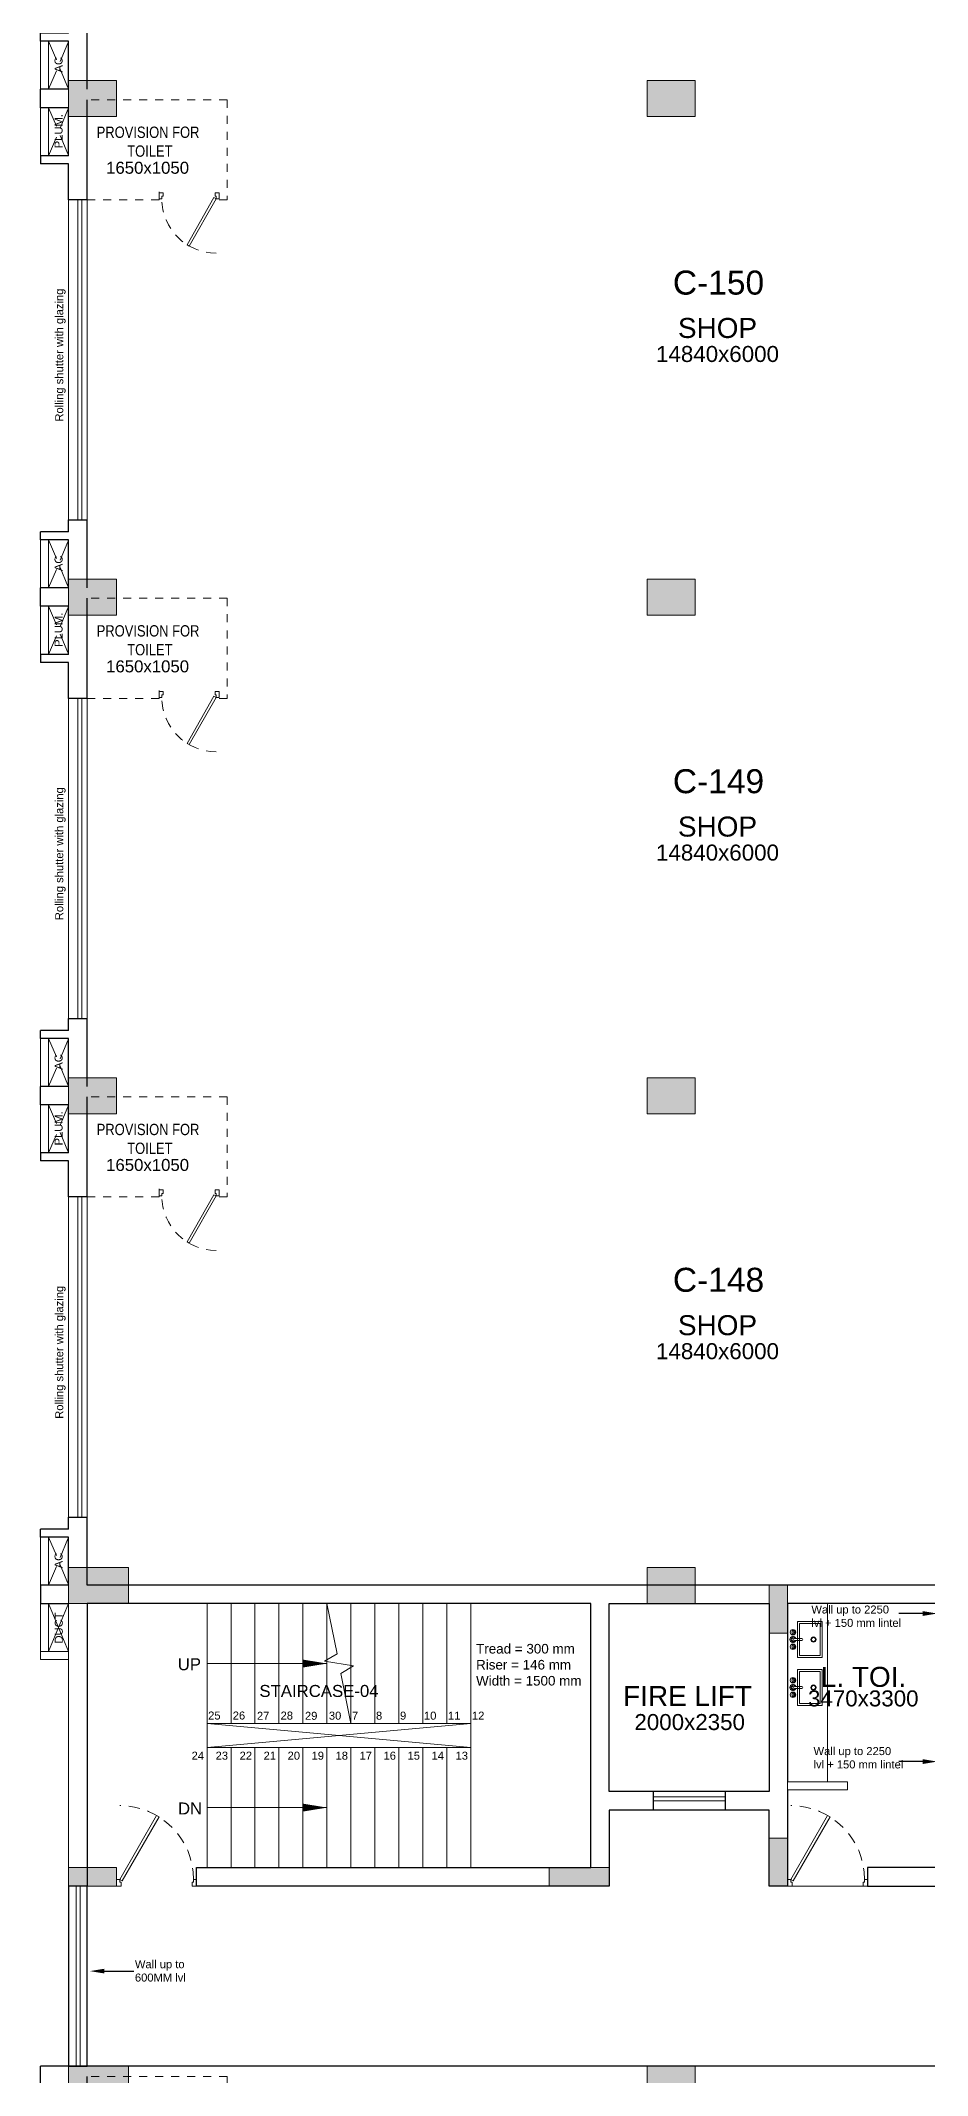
# Model space of a CAD drawing. Header units: metres. Extents: x 9819 to 10514, y 4405 to 4599.
# Drawn here: x 10163.52 to 10174.61, y 4549.44 to 4574.86 of the extents above; entities that cross this region are included whole.
import ezdxf
from ezdxf import colors
from ezdxf.entities.mleader import LeaderData, LeaderLine
from ezdxf.enums import TextEntityAlignment as Align
from ezdxf.math import Vec2, Vec3

# ---------------------------------------------------------------- set-up
doc = ezdxf.new("R2010")
doc.units = ezdxf.units.M
doc.header["$MEASUREMENT"] = 0
doc.linetypes.add('DASHED2', pattern=[0.375, 0.25, -0.125])
doc.linetypes.add('HIDDEN', pattern=[0.375, 0.25, -0.125])
doc.layers.add('A_COL. NO', color=4, linetype='Continuous')
for name, color, linetype, lineweight in [('A_DOOR-WIN', 23, 'Continuous', 9), ('A_DOTTED', 8, 'HIDDEN', 0), ('A_GLAZE', 140, 'Continuous', 5), ('A_LEDGE', 252, 'Continuous', 15), ('A_MISC', 8, 'Continuous', 20), ('A_PLUMBING FIXTURES', 8, 'Continuous', 15), ('A_SHOP NO.', 113, 'Continuous', 5), ('A_SILL 0.09', 9, 'Continuous', 9), ('A_STAIRS', 21, 'Continuous', 9), ('A_TEXT', 7, 'Continuous', 5), ('A_WALL', 7, 'Continuous', 30), ('A_Wall Hatch', 8, 'Continuous', 5), ('COLUMN-FINAL', 210, 'Continuous', 20), ('Doorline', 251, 'DASHED2', 13)]:
    doc.layers.add(name, color=color, linetype=linetype, lineweight=lineweight)
doc.layers.get('A_COL. NO').off()
doc.styles.add('A', font='ARIALN.TTF')
doc.styles.get("Standard").update_dxf_attribs({"font": 'arial.ttf'})
doc.dimstyles.new('DIM IN MM', dxfattribs={"dimtxt": 0.18, "dimasz": 0.075, "dimexe": 0.05, "dimexo": 0.05, "dimgap": 0.05, "dimtad": 0, "dimdec": 0, "dimlfac": 1000, "dimzin": 3, "dimdsep": 46, "dimtxsty": 'A', "dimblk1": 'ARCHTICK', "dimblk2": 'ARCHTICK', "dimsah": 1, "dimcen": 0, "dimclrd": 256, "dimclre": 256, "dimclrt": 256, "dimadec": 0, "dimazin": 0, "dimtfac": 1, "dimtdec": 0, "dimtofl": 0, "dimtmove": 1, "dimatfit": 3, "dimfxl": 1, "dimtolj": 1, "dimtzin": 0, "dimlwd": -1, "dimlwe": -1, "dimarcsym": 0})

# ---------------------------------------------------------------- blocks, each defined once
blk = doc.blocks.new('_ARCHTICK')
at = {"color": 0, "linetype": 'ByBlock', "const_width": 0.15}
blk.add_lwpolyline([(-0.5, -0.5), (0.5, 0.5)], dxfattribs=at)
blk = doc.blocks.new('D 750')
at = {"layer": 'A_DOOR-WIN'}
for points in [[(-0.372, 0.665), (-0.035, 0.075), (-0.063, 0.059), (-0.4, 0.649)], [(-0.75, 0.075), (-0.75, 0), (-0.7, 0), (-0.7, 0.043), (-0.715, 0.043), (-0.715, 0.075)], [(0, 0.075), (0, 0), (-0.05, 0), (-0.05, 0.043), (-0.035, 0.043), (-0.035, 0.075)]]:
    blk.add_lwpolyline(points, close=True, dxfattribs=at)
at = {"layer": 'Doorline', "ltscale": 0.5}
blk.add_arc((-0.035, 0.075), 0.68, 90, 180, dxfattribs=at)
blk = doc.blocks.new('Typical shops 1st')
at = {"layer": 'A_DOOR-WIN'}
for p, q in [((0.465, -5.38), (0.465, -1.38)), ((0.515, -5.38), (0.515, -1.38))]:
    blk.add_line(p, q, dxfattribs=at)
at = {"layer": 'A_DOTTED'}
for p, q in [((0.1, -0.83), (0.35, -0.23)), ((0.1, -0.23), (0.35, -0.83)), ((0.1, -6.23), (0.35, -5.63)), ((0.1, -5.63), (0.35, -6.23))]:
    blk.add_line(p, q, dxfattribs=at)
at = {"layer": 'A_LEDGE'}
for p, q in [((0, -0.83), (0, -0.23)), ((0.1, -0.83), (0.1, -0.23)), ((0, -5.63), (0, -6.23)), ((0.1, -5.63), (0.1, -6.23))]:
    blk.add_line(p, q, dxfattribs=at)
at = {"layer": 'A_MISC', "linetype": 'DASHED2', "ltscale": 0.23}
for p, q in [((2.33, -0.13), (0.58, -0.13)), ((2.33, -0.13), (2.33, -1.38)), ((1.48, -1.38), (0.58, -1.38))]:
    blk.add_line(p, q, dxfattribs=at)
at = {"layer": 'A_MISC'}
for p, q in [((1.48, -1.28), (1.48, -1.38)), ((2.33, -1.38), (2.23, -1.38))]:
    blk.add_line(p, q, dxfattribs=at)
at = {"layer": 'A_SILL 0.09'}
for p, q in [((0.35, -5.38), (0.35, -1.38)), ((0.58, -1.38), (0.58, -5.38))]:
    blk.add_line(p, q, dxfattribs=at)
at = {"layer": 'A_WALL'}
for p, q in [((0, -0.23), (0, 0)), ((0.35, -0.23), (0, -0.23)), ((0.35, -0.83), (0.35, -0.23)), ((0.58, -1.38), (0.58, -0.13)), ((0.35, -0.83), (0, -0.83)), ((0, -0.83), (0, -0.93)), ((0.35, -0.93), (0, -0.93)), ((0.35, -1.38), (0.35, -0.93)), ((0.58, -1.38), (0.35, -1.38)), ((0.35, -5.53), (0, -5.53)), ((0, -5.63), (0, -5.53)), ((0.35, -5.53), (0.35, -5.38)), ((0.35, -5.38), (0.58, -5.38)), ((0.58, -6.23), (0.58, -5.38)), ((0.35, -5.63), (0, -5.63)), ((0.35, -6.23), (0.35, -5.63)), ((0.35, -6.23), (0, -6.23))]:
    blk.add_line(p, q, dxfattribs=at)
at = {"layer": 'A_MISC', "xscale": -1, "rotation": 180}
blk.add_blockref('D 750', (2.23, -1.293), dxfattribs=at)
at = {"insert": (0.356, -0.466), "char_height": 0.1411, "width": 1.97366, "attachment_point": 1, "style": 'A'}
blk.add_mtext('\\pxqc;PROVISION FOR\\P TOILET ', dxfattribs=at)
at = {"layer": 'A_TEXT'}
for s, p in [('PLUM.', (0.274, -0.523)), ('Rolling shutter with glazing', (0.282, -3.321)), ('AC', (0.274, -5.923))]:
    blk.add_text(s, height=0.1, rotation=90, dxfattribs=at).set_placement(p, align=Align.CENTER)
for s, height, p in [('1650x1050', 0.15, (1.337, -1.055)), ('SHOP', 0.25, (8.463, -3.107)), ('14840x6000', 0.2, (8.463, -3.407))]:
    blk.add_text(s, height=height, dxfattribs=at).set_placement(p, align=Align.CENTER)
blk = doc.blocks.new('D-900')
at = {"layer": 'A_DOOR-WIN'}
for points in [[(0.45, 0.794), (0.035, 0.075), (0.063, 0.059), (0.478, 0.778)], [(0, 0.075), (0, 0), (0.05, 0), (0.05, 0.043), (0.035, 0.043), (0.035, 0.075)], [(0.9, 0.075), (0.9, 0), (0.85, 0), (0.85, 0.043), (0.865, 0.043), (0.865, 0.075)]]:
    blk.add_lwpolyline(points, close=True, dxfattribs=at)
at = {"layer": 'Doorline', "ltscale": 0.5}
blk.add_arc((0.035, 0.075), 0.83, 0, 90, dxfattribs=at)
blk = doc.blocks.new('S7-flat-32')
at = {"ltscale": 0.5}
for p, q in [((5388.851, -19005.32), (5388.851, -19004.87)), ((5388.851, -19004.87), (5389.16, -19004.87)), ((5388.851, -19005.32), (5388.851, -19004.87)), ((5388.851, -19004.87), (5389.16, -19004.87)), ((5388.876, -19005.295), (5388.876, -19004.895)), ((5388.876, -19004.895), (5389.135, -19004.895)), ((5388.876, -19005.295), (5388.876, -19004.895)), ((5388.876, -19004.895), (5389.135, -19004.895)), ((5389.194, -19005.083), (5389.103, -19005.083)), ((5389.194, -19005.083), (5389.103, -19005.083)), ((5389.103, -19005.108), (5389.194, -19005.108)), ((5389.103, -19005.108), (5389.194, -19005.108)), ((5389.135, -19004.895), (5389.135, -19005.295)), ((5389.135, -19004.895), (5389.135, -19005.295)), ((5389.16, -19004.87), (5389.16, -19005.32)), ((5389.16, -19004.87), (5389.16, -19005.32)), ((5389.203, -19005.001), (5389.196, -19005.001)), ((5389.203, -19005.001), (5389.196, -19005.001)), ((5389.203, -19005.008), (5389.196, -19005.008)), ((5389.203, -19005.008), (5389.196, -19005.008)), ((5389.212, -19004.993), (5389.212, -19004.986)), ((5389.212, -19004.993), (5389.212, -19004.986)), ((5389.212, -19005.017), (5389.212, -19005.023)), ((5389.212, -19005.017), (5389.212, -19005.023)), ((5389.218, -19004.992), (5389.218, -19004.986)), ((5389.218, -19004.992), (5389.218, -19004.986)), ((5389.218, -19005.016), (5389.218, -19005.023)), ((5389.218, -19005.016), (5389.218, -19005.023)), ((5389.16, -19005.32), (5388.851, -19005.32)), ((5389.16, -19005.32), (5388.851, -19005.32)), ((5389.135, -19005.295), (5388.876, -19005.295)), ((5389.135, -19005.295), (5388.876, -19005.295)), ((5389.203, -19005.183), (5389.196, -19005.183)), ((5389.203, -19005.183), (5389.196, -19005.183)), ((5389.203, -19005.189), (5389.196, -19005.189)), ((5389.203, -19005.189), (5389.196, -19005.189)), ((5389.212, -19005.174), (5389.212, -19005.167)), ((5389.212, -19005.174), (5389.212, -19005.167)), ((5389.212, -19005.198), (5389.212, -19005.205)), ((5389.212, -19005.198), (5389.212, -19005.205)), ((5389.218, -19005.174), (5389.218, -19005.167)), ((5389.218, -19005.174), (5389.218, -19005.167)), ((5389.218, -19005.198), (5389.218, -19005.205)), ((5389.218, -19005.198), (5389.218, -19005.205))]:
    blk.add_line(p, q, dxfattribs=at)
for centre, radius in [((5388.959, -19005.095), 0.0326), ((5388.959, -19005.095), 0.0326), ((5388.959, -19005.095), 0.025), ((5388.959, -19005.095), 0.025), ((5389.215, -19005.005), 0.0344), ((5389.215, -19005.005), 0.0344), ((5389.19, -19005.005), 0.00699), ((5389.19, -19005.005), 0.00699), ((5389.215, -19005.005), 0.0125), ((5389.215, -19005.005), 0.0125), ((5389.215, -19005.095), 0.0125), ((5389.215, -19005.095), 0.0125), ((5389.215, -19004.98), 0.00699), ((5389.215, -19004.98), 0.00699), ((5389.215, -19005.03), 0.00699), ((5389.215, -19005.03), 0.00699), ((5389.215, -19005.186), 0.0344), ((5389.215, -19005.186), 0.0344), ((5389.19, -19005.186), 0.00699), ((5389.19, -19005.186), 0.00699), ((5389.215, -19005.186), 0.0125), ((5389.215, -19005.186), 0.0125), ((5389.215, -19005.161), 0.00699), ((5389.215, -19005.161), 0.00699), ((5389.215, -19005.211), 0.00699), ((5389.215, -19005.211), 0.00699)]:
    blk.add_circle(centre, radius, dxfattribs=at)
for centre, radius, start, end in [((5389.103, -19005.095), 0.0125, 90, 270), ((5389.103, -19005.095), 0.0125, 90, 270), ((5389.215, -19005.095), 0.0375, 199.6514, 160.3603), ((5389.215, -19005.095), 0.0375, 199.6514, 160.3603), ((5389.215, -19005.005), 0.025, 106.2342, 163.9047), ((5389.215, -19005.005), 0.025, 106.2342, 163.9047), ((5389.215, -19005.005), 0.025, 196.12, 254.0884), ((5389.215, -19005.005), 0.025, 196.12, 254.0884), ((5389.215, -19005.095), 0.025, 210.3431, 149.7554), ((5389.215, -19005.095), 0.025, 210.3431, 149.7554), ((5389.215, -19005.186), 0.025, 106.4413, 164.0789), ((5389.215, -19005.186), 0.025, 106.4413, 164.0789), ((5389.215, -19005.186), 0.025, 195.2407, 254.2093), ((5389.215, -19005.186), 0.025, 195.2407, 254.2093)]:
    blk.add_arc(centre, radius, start, end, dxfattribs=at)
blk = doc.blocks.new('Wing C Columns')
at = {"layer": 'COLUMN-FINAL'}
for color, points in [(1, [(0.6, -12.35), (0.6, -12.8), (0, -12.8), (0, -12.35)]), (3, [(7.835, -12.35), (7.835, -12.8), (7.235, -12.8), (7.235, -12.35)]), (1, [(0.6, -18.58), (0.6, -19.03), (0, -19.03), (0, -18.58)]), (3, [(7.835, -18.58), (7.835, -19.03), (7.235, -19.03), (7.235, -18.58)]), (1, [(0.6, -24.81), (0.6, -25.26), (0, -25.26), (0, -24.81)]), (3, [(7.835, -24.81), (7.835, -25.26), (7.235, -25.26), (7.235, -24.81)]), (4, [(0.75, -30.93), (0.75, -31.38), (0, -31.38), (0, -30.93)]), (1, [(7.835, -30.93), (7.835, -31.38), (7.235, -31.38), (7.235, -30.93)]), (4, [(0.75, -37.16), (0.75, -37.61), (0, -37.61), (0, -37.16)]), (1, [(7.835, -37.16), (7.835, -37.61), (7.235, -37.61), (7.235, -37.16)])]:
    blk.add_hatch(color=color, dxfattribs=at).paths.add_polyline_path(points)
h = blk.add_hatch(color=190, dxfattribs=at)
h.dxf.hatch_style = 1
h.paths.add_polyline_path([(8.99, -31.75), (8.76, -31.75), (8.76, -31.15), (8.99, -31.15)])
h = blk.add_hatch(color=190, dxfattribs=at)
h.dxf.hatch_style = 1
h.paths.add_polyline_path([(8.99, -34.91), (8.76, -34.91), (8.76, -34.31), (8.99, -34.31)])
h = blk.add_hatch(color=30, dxfattribs=at)
h.dxf.hatch_style = 1
h.paths.add_polyline_path([(0.6, -34.68), (0.6, -34.91), (0, -34.91), (0, -34.68)])
h = blk.add_hatch(color=231, dxfattribs=at)
h.dxf.hatch_style = 1
h.paths.add_polyline_path([(6.76, -34.68), (6.76, -34.91), (6.01, -34.91), (6.01, -34.68)])
at = {"layer": 'COLUMN-FINAL', "color": 1}
for points in [[(0.6, -12.35), (0.6, -12.8), (0, -12.8), (0, -12.35)], [(0.6, -18.58), (0.6, -19.03), (0, -19.03), (0, -18.58)], [(0.6, -24.81), (0.6, -25.26), (0, -25.26), (0, -24.81)], [(7.835, -30.93), (7.835, -31.38), (7.235, -31.38), (7.235, -30.93)], [(7.835, -37.16), (7.835, -37.61), (7.235, -37.61), (7.235, -37.16)]]:
    blk.add_lwpolyline(points, close=True, dxfattribs=at)
at = {"layer": 'COLUMN-FINAL', "color": 3}
for points in [[(7.835, -12.35), (7.835, -12.8), (7.235, -12.8), (7.235, -12.35)], [(7.835, -18.58), (7.835, -19.03), (7.235, -19.03), (7.235, -18.58)], [(7.835, -24.81), (7.835, -25.26), (7.235, -25.26), (7.235, -24.81)]]:
    blk.add_lwpolyline(points, close=True, dxfattribs=at)
at = {"layer": 'COLUMN-FINAL', "color": 4}
for points in [[(0.75, -30.93), (0.75, -31.38), (0, -31.38), (0, -30.93)], [(0.75, -37.16), (0.75, -37.61), (0, -37.61), (0, -37.16)]]:
    blk.add_lwpolyline(points, close=True, dxfattribs=at)
at = {"layer": 'COLUMN-FINAL', "color": 190}
for points in [[(8.99, -31.75), (8.76, -31.75), (8.76, -31.15), (8.99, -31.15)], [(8.99, -34.91), (8.76, -34.91), (8.76, -34.31), (8.99, -34.31)]]:
    blk.add_lwpolyline(points, close=True, dxfattribs=at)
at = {"layer": 'COLUMN-FINAL', "color": 30}
blk.add_lwpolyline([(0.6, -34.68), (0.6, -34.91), (0, -34.91), (0, -34.68)], close=True, dxfattribs=at)
at = {"layer": 'COLUMN-FINAL', "color": 231}
blk.add_lwpolyline([(6.76, -34.68), (6.76, -34.91), (6.01, -34.91), (6.01, -34.68)], close=True, dxfattribs=at)
blk = doc.blocks.new('WING-C REVISED COLU.')
blk.add_blockref('Wing C Columns', (5452.425, -8729.918))

msp = doc.modelspace()

# ---------------------------------------------------------------- linework, layer by layer
at = {"layer": 'A_DOOR-WIN'}
for p, q in [((10171.1843, 4552.9194), (10172.0843, 4552.9194)), ((10171.1843, 4552.8694), (10172.0843, 4552.8694))]:
    msp.add_line(p, q, dxfattribs=at)
at = {"layer": 'A_DOTTED', "linetype": 'Continuous'}
for points in [[(10168.9043, 4552.0344), (10168.9043, 4553.5344), (10165.6043, 4553.8344), (10165.6043, 4555.3344)], [(10165.6043, 4552.0344), (10165.6043, 4553.5344), (10168.9043, 4553.8344), (10168.9043, 4555.3344)]]:
    msp.add_lwpolyline(points, dxfattribs=at)
at = {"layer": 'A_GLAZE'}
for p, q in [((10163.9674, 4551.8044), (10163.9674, 4549.5544)), ((10164.0174, 4551.8044), (10164.0174, 4549.5544))]:
    msp.add_line(p, q, dxfattribs=at)
at = {"layer": 'A_LEDGE'}
msp.add_line((10163.5243, 4554.7344), (10163.5243, 4555.3344), dxfattribs=at)
msp.add_lwpolyline([(10163.8743, 4554.7344), (10163.8743, 4555.3344), (10163.6243, 4554.7344), (10163.6243, 4555.3344), (10163.8743, 4554.7344), (10163.8743, 4554.6344), (10163.8743, 4554.7344), (10163.5243, 4554.7344), (10163.5243, 4554.6344), (10163.8743, 4554.6344), (10163.8743, 4551.8044), (10163.8743, 4549.5544)], dxfattribs=at)
at = {"layer": 'A_PLUMBING FIXTURES', "ltscale": 0.5}
msp.add_line((10173.3643, 4555.3344), (10173.3643, 4553.1044), dxfattribs=at)
at = {"layer": 'A_SILL 0.09'}
for p, q in [((10164.1043, 4551.8044), (10164.1043, 4549.5544)), ((10173.8643, 4551.8044), (10172.8643, 4551.8044))]:
    msp.add_line(p, q, dxfattribs=at)
at = {"layer": 'A_STAIRS'}
for p, q in [((10165.9043, 4553.8344), (10165.9043, 4555.3344)), ((10166.2043, 4553.8344), (10166.2043, 4555.3344)), ((10166.5043, 4553.8344), (10166.5043, 4555.3344)), ((10166.8043, 4553.8344), (10166.8043, 4555.3344)), ((10167.7043, 4553.8344), (10167.7043, 4555.3344)), ((10168.0043, 4553.8344), (10168.0043, 4555.3344)), ((10168.3043, 4553.8344), (10168.3043, 4555.3344)), ((10168.6043, 4553.8344), (10168.6043, 4555.3344)), ((10165.9043, 4553.5344), (10165.9043, 4552.0344)), ((10166.2043, 4553.5344), (10166.2043, 4552.0344)), ((10166.5043, 4553.5344), (10166.5043, 4552.0344)), ((10166.8043, 4553.5344), (10166.8043, 4552.0344)), ((10167.1043, 4553.5344), (10167.1043, 4552.0344)), ((10167.4043, 4553.5344), (10167.4043, 4552.0344)), ((10167.7043, 4553.5344), (10167.7043, 4552.0344)), ((10168.0043, 4553.5344), (10168.0043, 4552.0344)), ((10168.3043, 4553.5344), (10168.3043, 4552.0344)), ((10168.6043, 4553.5344), (10168.6043, 4552.0344))]:
    msp.add_line(p, q, dxfattribs=at)
at = {"layer": 'A_STAIRS', "linetype": 'Continuous'}
msp.add_lwpolyline([(10167.4043, 4555.3344), (10167.4043, 4553.8344), (10167.2788, 4554.4619), (10167.4349, 4554.5568), (10167.0737, 4554.6121), (10167.2298, 4554.707), (10167.1043, 4555.3344), (10167.1043, 4553.8344)], dxfattribs=at)
at = {"layer": 'A_STAIRS'}
msp.add_lwpolyline([(10165.6043, 4553.8344), (10168.9043, 4553.8344), (10168.9043, 4553.5344), (10165.6043, 4553.5344)], close=True, dxfattribs=at)
at = {"layer": 'A_WALL'}
for p, q in [((10193.5543, 4555.5644), (10164.1043, 4555.5644)), ((10194.1343, 4549.5544), (10163.5243, 4549.5544))]:
    msp.add_line(p, q, dxfattribs=at)
for points in [[(10163.5243, 4555.5644), (10163.5243, 4555.3344), (10163.8743, 4555.3344)], [(10172.0843, 4552.9844), (10171.1843, 4552.9844), (10171.1843, 4552.7544), (10170.6343, 4552.7544), (10170.6343, 4551.8044), (10165.4743, 4551.8044), (10165.4743, 4552.0344), (10170.4043, 4552.0344), (10170.4043, 4555.3344), (10164.1043, 4555.3344), (10164.1043, 4551.8044), (10163.8743, 4551.8044)], [(10171.1843, 4552.9844), (10170.6343, 4552.9844), (10170.6343, 4555.3344), (10172.6343, 4555.3344), (10172.6343, 4552.9844), (10172.0843, 4552.9844), (10172.0843, 4552.7544)], [(10178.9443, 4554.8344), (10178.7143, 4554.8344), (10178.7143, 4555.3344), (10176.5643, 4555.3344), (10176.5643, 4554.8344), (10176.3343, 4554.8344), (10176.3343, 4555.3344), (10172.8643, 4555.3344), (10172.8643, 4553.1044)], [(10172.8643, 4553.0044), (10172.8643, 4551.8044), (10172.6343, 4551.8044), (10172.6343, 4552.7544), (10172.0843, 4552.7544), (10171.1843, 4552.7544)], [(10174.7343, 4552.0344), (10173.8643, 4552.0344), (10173.8643, 4551.8044), (10174.8343, 4551.8044)]]:
    msp.add_lwpolyline(points, dxfattribs=at)
msp.add_lwpolyline([(10164.1043, 4551.8044), (10163.8743, 4551.8044), (10163.8743, 4549.5544), (10164.1043, 4549.5544)], close=True, dxfattribs=at)
at = {"layer": 'A_Wall Hatch'}
msp.add_lwpolyline([(10173.6143, 4553.0044), (10172.8643, 4553.0044), (10172.8643, 4553.1044), (10173.6143, 4553.1044)], close=True, dxfattribs=at)

# ---------------------------------------------------------------- block references
at = {"layer": 'A_COL. NO'}
msp.add_blockref('WING-C REVISED COLU.', (4711.4491, 13316.6323), dxfattribs=at)
at = {"layer": 'A_DOOR-WIN'}
for p, xscale, yscale, zscale in [((10164.4743, 4551.8044), 1.111111111099995, 1.111111111099995, 1.111111111099995), ((10172.8643, 4551.8044), 1.111111111037728, 1.111111111037728, 1.111111111037728)]:
    msp.add_blockref('D-900', p, dxfattribs=dict(at, xscale=xscale, yscale=yscale, zscale=zscale))
at = {"layer": 'A_PLUMBING FIXTURES', "ltscale": 0.5, "rotation": 179.9987345913262}
for p in [(15561.726, -14450.3297), (15561.726, -14450.9297)]:
    msp.add_blockref('S7-flat-32', p, dxfattribs=at)
at = {"layer": 'A_Wall Hatch'}
for p in [(10163.5243, 4580.4844), (10163.5243, 4574.2544), (10163.5243, 4568.0244), (10163.5243, 4561.7944), (10163.5243, 4549.5544)]:
    msp.add_blockref('Typical shops 1st', p, dxfattribs=at)

# ---------------------------------------------------------------- texts
at = {"layer": 'A_SHOP NO.'}
for s, p in [('C-150', (10171.9999, 4571.6893)), ('C-149', (10171.9999, 4565.4593)), ('C-148', (10171.9999, 4559.2293))]:
    msp.add_text(s, height=0.3, dxfattribs=at).set_placement(p, align=Align.CENTER)
at = {"layer": 'A_STAIRS'}
for s, p in [('25', (10165.7741, 4553.8849)), ('26', (10166.0812, 4553.8849)), ('27', (10166.384, 4553.8815)), ('28', (10166.6795, 4553.8845)), ('29', (10166.9847, 4553.8815)), ('30', (10167.2834, 4553.8833)), ('24', (10165.5672, 4553.3833)), ('23', (10165.8672, 4553.3833)), ('22', (10166.1672, 4553.3833)), ('21', (10166.4672, 4553.3833)), ('20', (10166.7672, 4553.3833)), ('19', (10167.0672, 4553.3833)), ('18', (10167.3672, 4553.3833)), ('17', (10167.6672, 4553.3833)), ('16', (10167.9672, 4553.3833)), ('15', (10168.2672, 4553.3833)), ('14', (10168.5672, 4553.3833)), ('13', (10168.8672, 4553.3833))]:
    msp.add_text(s, height=0.1, dxfattribs=at).set_placement(p, align=Align.RIGHT)
for s, p in [('7', (10167.4172, 4553.8832)), ('8', (10167.7172, 4553.8832)), ('9', (10168.0172, 4553.8832)), ('10', (10168.3172, 4553.8832)), ('11', (10168.6172, 4553.8832)), ('12', (10168.9172, 4553.8832))]:
    msp.add_text(s, height=0.1, dxfattribs=at).set_placement(p)
at = {"layer": 'A_TEXT'}
msp.add_text('DUCT', height=0.1, rotation=90, dxfattribs=at).set_placement((10163.8005, 4555.0289), align=Align.CENTER)
for s, height, p in [('UP', 0.15, (10165.384, 4554.5009)), ('L. TOI.', 0.25, (10173.8131, 4554.2929)), ('STAIRCASE-04', 0.15, (10167.0045, 4554.1669)), ('FIRE LIFT', 0.25, (10171.6127, 4554.0535)), ('3470x3300', 0.2, (10173.8099, 4554.0489)), ('2000x2350', 0.2, (10171.6395, 4553.7535)), ('DN', 0.15, (10165.3924, 4552.6984))]:
    msp.add_text(s, height=height, dxfattribs=at).set_placement(p, align=Align.CENTER)
at = {"layer": 'A_TEXT', "char_height": 0.1, "attachment_point": 1}
for s, width, insert in [('Wall up to 2250 lvl + 150 mm lintel', 1.136247, (10173.1611, 4555.3096)), ('Wall up to 2250 lvl + 150 mm lintel', 1.136247, (10173.1884, 4553.5406)), ('Wall up to 600MM lvl ', 0.964853, (10164.7028, 4550.8775))]:
    msp.add_mtext_dynamic_manual_height_columns(s, width=width, gutter_width=1, heights=[0.399], dxfattribs=dict(at, insert=insert))
at = {"layer": 'A_TEXT', "insert": (10169.7996, 4554.8297), "char_height": 0.12, "width": 1.661733, "attachment_point": 2}
msp.add_mtext('\\pxql;Tread = 300 mm\\PRiser = 146 mm\\PWidth = 1500 mm', dxfattribs=at)

# ---------------------------------------------------------------- leaders
at = {"layer": 'A_STAIRS'}
for points in [[(10167.1043, 4554.5844), (10165.6043, 4554.5844)], [(10167.1043, 4552.7844), (10165.6043, 4552.7844)]]:
    msp.add_leader(points, dimstyle='DIM IN MM', override={"dimasz": 0.3, "dimgap": 0.05, "dimtad": 0}, dxfattribs=at)
at = {"layer": 'A_WALL'}
ml = msp.add_multileader_mtext('Standard', dxfattribs=at)
ml.set_content('', color=256)
ml.set_leader_properties()
ml.build(insert=Vec2(0, 0))
ml.multileader.update_dxf_attribs({"text_right_attachment_type": 6, "text_top_attachment_type": 0, "text_bottom_attachment_type": 0, "dogleg_length": 0.01, "arrow_head_size": 0.18})
ctx = ml.context
ctx.base_point, ctx.char_height, ctx.arrow_head_size, ctx.landing_gap_size, ctx.plane_origin = Vec3(10174.1659, 4555.2994), 0.18, 0.18, 0.09, Vec3(10174.7343, 4555.2094)
ctx.right_attachment, ctx.top_attachment, ctx.bottom_attachment, ctx.text_align_type, ctx.attachment_type = 6, 0, 0, 2, 2
notes = []
notes.append((ctx, [(0, (1, 1, 0), (10174.3559, 4555.2094), (-1, 0), 0.01, [(0, [(10174.7343, 4555.2094)], 256, [])])]))
ctx.mtext.insert, ctx.mtext.alignment, ctx.mtext.flow_direction = Vec3(10174.2559, 4555.3894), 3, 5
ml = msp.add_multileader_mtext('Standard', dxfattribs=at)
ml.set_content('', color=256)
ml.set_leader_properties()
ml.build(insert=Vec2(0, 0))
ml.multileader.update_dxf_attribs({"text_right_attachment_type": 6, "text_top_attachment_type": 0, "text_bottom_attachment_type": 0, "dogleg_length": 0.01, "arrow_head_size": 0.18})
ctx = ml.context
ctx.base_point, ctx.char_height, ctx.arrow_head_size, ctx.landing_gap_size, ctx.plane_origin = Vec3(10174.1659, 4553.4494), 0.18, 0.18, 0.09, Vec3(10174.7343, 4553.3594)
ctx.right_attachment, ctx.top_attachment, ctx.bottom_attachment, ctx.text_align_type, ctx.attachment_type = 6, 0, 0, 2, 2
notes.append((ctx, [(0, (1, 1, 0), (10174.3559, 4553.3594), (-1, 0), 0.01, [(0, [(10174.7343, 4553.3594)], 256, [])])]))
ctx.mtext.insert, ctx.mtext.alignment, ctx.mtext.flow_direction = Vec3(10174.2559, 4553.5394), 3, 5
ml = msp.add_multileader_mtext('Standard', dxfattribs=at)
ml.set_content('', color=256)
ml.set_leader_properties()
ml.build(insert=Vec2(0, 0))
ml.multileader.update_dxf_attribs({"text_right_attachment_type": 6, "text_top_attachment_type": 0, "text_bottom_attachment_type": 0, "dogleg_length": 0.01, "arrow_head_size": 0.18})
ctx = ml.context
ctx.base_point, ctx.char_height, ctx.arrow_head_size, ctx.landing_gap_size, ctx.plane_origin = Vec3(10164.6895, 4550.7414), 0.18, 0.18, 0.09, Vec3(10164.1413, 4550.7414)
ctx.right_attachment, ctx.top_attachment, ctx.bottom_attachment, ctx.attachment_type = 6, 0, 0, 2
notes.append((ctx, [(0, (1, 1, 0), (10164.6795, 4550.7414), (1, 0), 0.01, [(0, [(10164.1413, 4550.7414)], 256, [])])]))
ctx.mtext.insert, ctx.mtext.flow_direction = Vec3(10164.7795, 4550.8314), 5
for ctx, leaders in notes:
    for number, flags, end, landing, length, lines in leaders:
        leader = LeaderData()
        leader.index, (leader.has_last_leader_line, leader.has_dogleg_vector, leader.attachment_direction) = number, flags
        leader.last_leader_point, leader.dogleg_vector, leader.dogleg_length = Vec3(end), Vec3(landing), length
        for number, points, colour, breaks in lines:
            line = LeaderLine()
            line.index, line.vertices, line.color, line.breaks = number, Vec3.list(points), colors.encode_raw_color(colour), breaks
            leader.lines.append(line)
        ctx.leaders.append(leader)

doc.saveas('drawing.dxf')
